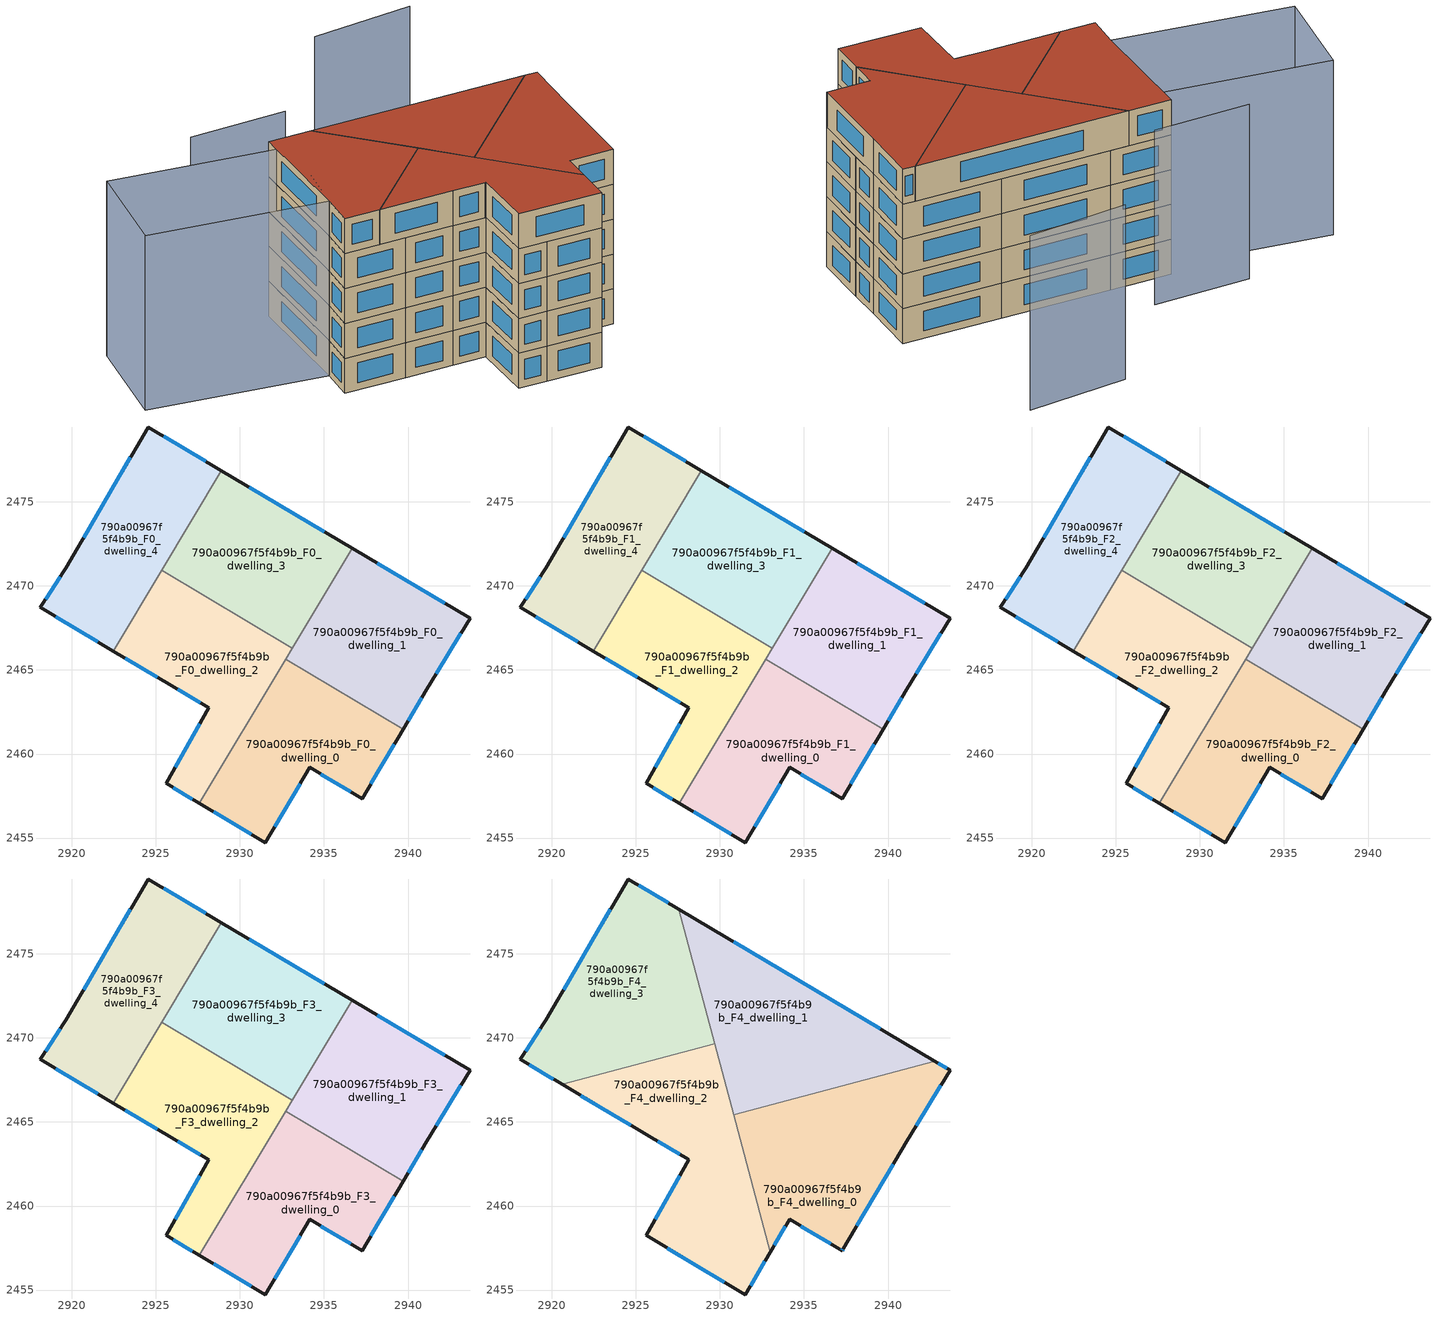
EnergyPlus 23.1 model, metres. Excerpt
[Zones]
790a00967f5f4b9b_F0_dwelling_0
 floor ground (EU_floor_Construction): 2939.7,2461.46 2937.27,2457.34 2934.14,2459.2 2931.51,2454.71 2927.59,2457.07 2932.72,2465.64 z0
 wall outside (EU_wall_Construction): 2927.59,2457.07 2931.51,2454.71 2934.14,2459.2 2937.27,2457.34 2939.7,2461.46 z0:3
 wall to 790a00967f5f4b9b_F0_dwelling_1 (EU_wall_Construction): 2939.7,2461.46 2932.72,2465.64 z0:3
 wall to 790a00967f5f4b9b_F0_dwelling_2 (EU_wall_Construction): 2932.72,2465.64 2927.59,2457.07 z0:3
 window (EU_Window_Construction): 2928.43,2456.56 2930.67,2455.21 / 2937.79,2458.23 2939.18,2460.58 / 2934.81,2458.8 2936.6,2457.74 / 2932.07,2455.67 2933.58,2458.24 z0.64:2.36
790a00967f5f4b9b_F0_dwelling_1
 floor ground (EU_floor_Construction): 2943.69,2468.08 2941.12,2463.86 2939.7,2461.46 2932.72,2465.64 2936.67,2472.25 z0
 wall outside (EU_wall_Construction): 2939.7,2461.46 2941.12,2463.86 2943.69,2468.08 2936.67,2472.25 z0:3
 wall to 790a00967f5f4b9b_F0_dwelling_3 (EU_wall_Construction): 2936.67,2472.25 2933.11,2466.28 z0:3
 wall to 790a00967f5f4b9b_F0_dwelling_2 (EU_wall_Construction): 2933.11,2466.28 2932.72,2465.64 z0:3
 window (EU_Window_Construction): 2941.67,2464.77 2943.14,2467.18 / 2940.01,2461.98 2940.82,2463.35 / 2942.18,2468.97 2938.17,2471.35 z0.64:2.36
790a00967f5f4b9b_F0_dwelling_2
 floor ground (EU_floor_Construction): 2933.11,2466.28 2927.59,2457.07 2925.62,2458.26 2928.15,2462.75 2925.81,2464.15 2922.47,2466.13 2925.34,2470.92 z0
 wall outside (EU_wall_Construction): 2922.47,2466.13 2925.81,2464.15 2928.15,2462.75 2925.62,2458.26 2927.59,2457.07 z0:3
 wall to 790a00967f5f4b9b_F0_dwelling_3 (EU_wall_Construction): 2933.11,2466.28 2925.34,2470.92 z0:3
 wall to 790a00967f5f4b9b_F0_dwelling_4 (EU_wall_Construction): 2925.34,2470.92 2922.47,2466.13 z0:3
 window (EU_Window_Construction): 2926.04,2458 2927.17,2457.32 / 2927.61,2461.79 2926.16,2459.22 / 2926.31,2463.85 2927.65,2463.05 / 2923.19,2465.7 2925.09,2464.57 z0.64:2.36
790a00967f5f4b9b_F0_dwelling_3
 floor ground (EU_floor_Construction): 2936.67,2472.25 2933.11,2466.28 2925.34,2470.92 2928.9,2476.86 z0
 wall outside (EU_wall_Construction): 2936.67,2472.25 2928.9,2476.86 z0:3
 wall to 790a00967f5f4b9b_F0_dwelling_4 (EU_wall_Construction): 2928.9,2476.86 2925.34,2470.93 z0:3
 window (EU_Window_Construction): 2935.01,2473.23 2930.56,2475.87 z0.64:2.36
790a00967f5f4b9b_F0_dwelling_4
 floor ground (EU_floor_Construction): 2928.9,2476.86 2922.47,2466.13 2918.11,2468.72 2919.65,2471.06 2924.54,2479.45 z0
 wall outside (EU_wall_Construction): 2928.9,2476.86 2924.54,2479.45 2919.65,2471.06 2918.11,2468.72 2922.47,2466.13 z0:3
 window (EU_Window_Construction): 2927.96,2477.42 2925.47,2478.9 / 2919.04,2468.16 2921.54,2466.68 / 2919.32,2470.56 2918.44,2469.22 / 2923.49,2477.65 2920.7,2472.86 z0.64:2.36
790a00967f5f4b9b_F1_dwelling_0
 floor to 790a00967f5f4b9b_F0_dwelling_0 (EU_floor_Construction): 2939.7,2461.46 2937.27,2457.34 2934.14,2459.2 2931.51,2454.71 2927.59,2457.07 2932.72,2465.64 z3
 wall outside (EU_wall_Construction): 2927.59,2457.07 2931.51,2454.71 2934.14,2459.2 2937.27,2457.34 2939.7,2461.46 z3:6
 wall to 790a00967f5f4b9b_F1_dwelling_1 (EU_wall_Construction): 2939.7,2461.46 2932.72,2465.64 z3:6
 wall to 790a00967f5f4b9b_F1_dwelling_2 (EU_wall_Construction): 2932.72,2465.64 2927.59,2457.07 z3:6
 window (EU_Window_Construction): 2928.43,2456.56 2930.67,2455.21 / 2937.79,2458.23 2939.18,2460.58 / 2934.81,2458.8 2936.6,2457.74 / 2932.07,2455.67 2933.58,2458.24 z3.64:5.36
790a00967f5f4b9b_F1_dwelling_1
 floor to 790a00967f5f4b9b_F0_dwelling_1 (EU_floor_Construction): 2943.69,2468.08 2941.12,2463.86 2939.7,2461.46 2932.72,2465.64 2936.67,2472.25 z3
 wall outside (EU_wall_Construction): 2939.7,2461.46 2941.12,2463.86 2943.69,2468.08 2936.67,2472.25 z3:6
 wall to 790a00967f5f4b9b_F1_dwelling_3 (EU_wall_Construction): 2936.67,2472.25 2933.11,2466.28 z3:6
 wall to 790a00967f5f4b9b_F1_dwelling_2 (EU_wall_Construction): 2933.11,2466.28 2932.72,2465.64 z3:6
 window (EU_Window_Construction): 2941.67,2464.77 2943.14,2467.18 / 2940.01,2461.98 2940.82,2463.35 / 2942.18,2468.97 2938.17,2471.35 z3.64:5.36
790a00967f5f4b9b_F1_dwelling_2
 floor to 790a00967f5f4b9b_F0_dwelling_2 (EU_floor_Construction): 2933.11,2466.28 2927.59,2457.07 2925.62,2458.26 2928.15,2462.75 2925.81,2464.15 2922.47,2466.13 2925.34,2470.92 z3
 wall outside (EU_wall_Construction): 2922.47,2466.13 2925.81,2464.15 2928.15,2462.75 2925.62,2458.26 2927.59,2457.07 z3:6
 wall to 790a00967f5f4b9b_F1_dwelling_3 (EU_wall_Construction): 2933.11,2466.28 2925.34,2470.92 z3:6
 wall to 790a00967f5f4b9b_F1_dwelling_4 (EU_wall_Construction): 2925.34,2470.92 2922.47,2466.13 z3:6
 window (EU_Window_Construction): 2926.04,2458 2927.17,2457.32 / 2927.61,2461.79 2926.16,2459.22 / 2926.31,2463.85 2927.65,2463.05 / 2923.19,2465.7 2925.09,2464.57 z3.64:5.36
790a00967f5f4b9b_F1_dwelling_3
 floor to 790a00967f5f4b9b_F0_dwelling_3 (EU_floor_Construction): 2936.67,2472.25 2933.11,2466.28 2925.34,2470.92 2928.9,2476.86 z3
 wall outside (EU_wall_Construction): 2936.67,2472.25 2928.9,2476.86 z3:6
 wall to 790a00967f5f4b9b_F1_dwelling_4 (EU_wall_Construction): 2928.9,2476.86 2925.34,2470.93 z3:6
 window (EU_Window_Construction): 2935.01,2473.23 2930.56,2475.87 z3.64:5.36
790a00967f5f4b9b_F1_dwelling_4
 floor to 790a00967f5f4b9b_F0_dwelling_4 (EU_floor_Construction): 2928.9,2476.86 2922.47,2466.13 2918.11,2468.72 2919.65,2471.06 2924.54,2479.45 z3
 wall outside (EU_wall_Construction): 2928.9,2476.86 2924.54,2479.45 2919.65,2471.06 2918.11,2468.72 2922.47,2466.13 z3:6
 window (EU_Window_Construction): 2927.96,2477.42 2925.47,2478.9 / 2919.04,2468.16 2921.54,2466.68 / 2919.32,2470.56 2918.44,2469.22 / 2923.49,2477.65 2920.7,2472.86 z3.64:5.36
790a00967f5f4b9b_F2_dwelling_0
 floor to 790a00967f5f4b9b_F1_dwelling_0 (EU_floor_Construction): 2939.7,2461.46 2937.27,2457.34 2934.14,2459.2 2931.51,2454.71 2927.59,2457.07 2932.72,2465.64 z6
 wall outside (EU_wall_Construction): 2927.59,2457.07 2931.51,2454.71 2934.14,2459.2 2937.27,2457.34 2939.7,2461.46 z6:9
 wall to 790a00967f5f4b9b_F2_dwelling_1 (EU_wall_Construction): 2939.7,2461.46 2932.72,2465.64 z6:9
 wall to 790a00967f5f4b9b_F2_dwelling_2 (EU_wall_Construction): 2932.72,2465.64 2927.59,2457.07 z6:9
 window (EU_Window_Construction): 2928.43,2456.56 2930.67,2455.21 / 2937.79,2458.23 2939.18,2460.58 / 2934.81,2458.8 2936.6,2457.74 / 2932.07,2455.67 2933.58,2458.24 z6.64:8.36
790a00967f5f4b9b_F2_dwelling_1
 floor to 790a00967f5f4b9b_F1_dwelling_1 (EU_floor_Construction): 2943.69,2468.08 2941.12,2463.86 2939.7,2461.46 2932.72,2465.64 2936.67,2472.25 z6
 wall outside (EU_wall_Construction): 2939.7,2461.46 2941.12,2463.86 2943.69,2468.08 2936.67,2472.25 z6:9
 wall to 790a00967f5f4b9b_F2_dwelling_3 (EU_wall_Construction): 2936.67,2472.25 2933.11,2466.28 z6:9
 wall to 790a00967f5f4b9b_F2_dwelling_2 (EU_wall_Construction): 2933.11,2466.28 2932.72,2465.64 z6:9
 window (EU_Window_Construction): 2941.67,2464.77 2943.14,2467.18 / 2940.01,2461.98 2940.82,2463.35 / 2942.18,2468.97 2938.17,2471.35 z6.64:8.36
790a00967f5f4b9b_F2_dwelling_2
 floor to 790a00967f5f4b9b_F1_dwelling_2 (EU_floor_Construction): 2933.11,2466.28 2927.59,2457.07 2925.62,2458.26 2928.15,2462.75 2925.81,2464.15 2922.47,2466.13 2925.34,2470.92 z6
 wall outside (EU_wall_Construction): 2922.47,2466.13 2925.81,2464.15 2928.15,2462.75 2925.62,2458.26 2927.59,2457.07 z6:9
 wall to 790a00967f5f4b9b_F2_dwelling_3 (EU_wall_Construction): 2933.11,2466.28 2925.34,2470.92 z6:9
 wall to 790a00967f5f4b9b_F2_dwelling_4 (EU_wall_Construction): 2925.34,2470.92 2922.47,2466.13 z6:9
 window (EU_Window_Construction): 2926.04,2458 2927.17,2457.32 / 2927.61,2461.79 2926.16,2459.22 / 2926.31,2463.85 2927.65,2463.05 / 2923.19,2465.7 2925.09,2464.57 z6.64:8.36
790a00967f5f4b9b_F2_dwelling_3
 floor to 790a00967f5f4b9b_F1_dwelling_3 (EU_floor_Construction): 2936.67,2472.25 2933.11,2466.28 2925.34,2470.92 2928.9,2476.86 z6
 wall outside (EU_wall_Construction): 2936.67,2472.25 2928.9,2476.86 z6:9
 wall to 790a00967f5f4b9b_F2_dwelling_4 (EU_wall_Construction): 2928.9,2476.86 2925.34,2470.93 z6:9
 window (EU_Window_Construction): 2935.01,2473.23 2930.56,2475.87 z6.64:8.36
790a00967f5f4b9b_F2_dwelling_4
 floor to 790a00967f5f4b9b_F1_dwelling_4 (EU_floor_Construction): 2928.9,2476.86 2922.47,2466.13 2918.11,2468.72 2919.65,2471.06 2924.54,2479.45 z6
 wall outside (EU_wall_Construction): 2928.9,2476.86 2924.54,2479.45 2919.65,2471.06 2918.11,2468.72 2922.47,2466.13 z6:9
 window (EU_Window_Construction): 2927.96,2477.42 2925.47,2478.9 / 2919.04,2468.16 2921.54,2466.68 / 2919.32,2470.56 2918.44,2469.22 / 2923.49,2477.65 2920.7,2472.86 z6.64:8.36
790a00967f5f4b9b_F3_dwelling_0
 floor to 790a00967f5f4b9b_F2_dwelling_0 (EU_floor_Construction): 2939.7,2461.46 2937.27,2457.34 2934.14,2459.2 2931.51,2454.71 2927.59,2457.07 2932.72,2465.64 z9
 wall outside (EU_wall_Construction): 2927.59,2457.07 2931.51,2454.71 2934.14,2459.2 2937.27,2457.34 2939.7,2461.46 z9:12
 wall to 790a00967f5f4b9b_F3_dwelling_1 (EU_wall_Construction): 2939.7,2461.46 2932.72,2465.64 z9:12
 wall to 790a00967f5f4b9b_F3_dwelling_2 (EU_wall_Construction): 2932.72,2465.64 2927.59,2457.07 z9:12
 window (EU_Window_Construction): 2928.43,2456.56 2930.67,2455.21 / 2937.79,2458.23 2939.18,2460.58 / 2934.81,2458.8 2936.6,2457.74 / 2932.07,2455.67 2933.58,2458.24 z9.64:11.36
790a00967f5f4b9b_F3_dwelling_1
 floor to 790a00967f5f4b9b_F2_dwelling_1 (EU_floor_Construction): 2943.69,2468.08 2941.12,2463.86 2939.7,2461.46 2932.72,2465.64 2936.67,2472.25 z9
 wall outside (EU_wall_Construction): 2939.7,2461.46 2941.12,2463.86 2943.69,2468.08 2936.67,2472.25 z9:12
 wall to 790a00967f5f4b9b_F3_dwelling_3 (EU_wall_Construction): 2936.67,2472.25 2933.11,2466.28 z9:12
 wall to 790a00967f5f4b9b_F3_dwelling_2 (EU_wall_Construction): 2933.11,2466.28 2932.72,2465.64 z9:12
 window (EU_Window_Construction): 2941.67,2464.77 2943.14,2467.18 / 2940.01,2461.98 2940.82,2463.35 / 2942.18,2468.97 2938.17,2471.35 z9.64:11.36
790a00967f5f4b9b_F3_dwelling_2
 floor to 790a00967f5f4b9b_F2_dwelling_2 (EU_floor_Construction): 2933.11,2466.28 2927.59,2457.07 2925.62,2458.26 2928.15,2462.75 2925.81,2464.15 2922.47,2466.13 2925.34,2470.92 z9
 wall outside (EU_wall_Construction): 2922.47,2466.13 2925.81,2464.15 2928.15,2462.75 2925.62,2458.26 2927.59,2457.07 z9:12
 wall to 790a00967f5f4b9b_F3_dwelling_3 (EU_wall_Construction): 2933.11,2466.28 2925.34,2470.92 z9:12
 wall to 790a00967f5f4b9b_F3_dwelling_4 (EU_wall_Construction): 2925.34,2470.92 2922.47,2466.13 z9:12
 window (EU_Window_Construction): 2926.04,2458 2927.17,2457.32 / 2927.61,2461.79 2926.16,2459.22 / 2926.31,2463.85 2927.65,2463.05 / 2923.19,2465.7 2925.09,2464.57 z9.64:11.36
790a00967f5f4b9b_F3_dwelling_3
 floor to 790a00967f5f4b9b_F2_dwelling_3 (EU_floor_Construction): 2936.67,2472.25 2933.11,2466.28 2925.34,2470.92 2928.9,2476.86 z9
 wall outside (EU_wall_Construction): 2936.67,2472.25 2928.9,2476.86 z9:12
 wall to 790a00967f5f4b9b_F3_dwelling_4 (EU_wall_Construction): 2928.9,2476.86 2925.34,2470.93 z9:12
 window (EU_Window_Construction): 2935.01,2473.23 2930.56,2475.87 z9.64:11.36
790a00967f5f4b9b_F3_dwelling_4
 floor to 790a00967f5f4b9b_F2_dwelling_4 (EU_floor_Construction): 2928.9,2476.86 2922.47,2466.13 2918.11,2468.72 2919.65,2471.06 2924.54,2479.45 z9
 wall outside (EU_wall_Construction): 2928.9,2476.86 2924.54,2479.45 2919.65,2471.06 2918.11,2468.72 2922.47,2466.13 z9:12
 window (EU_Window_Construction): 2927.96,2477.42 2925.47,2478.9 / 2919.04,2468.16 2921.54,2466.68 / 2919.32,2470.56 2918.44,2469.22 / 2923.49,2477.65 2920.7,2472.86 z9.64:11.36
790a00967f5f4b9b_F4_dwelling_0
 floor to 790a00967f5f4b9b_F3_dwelling_0 (EU_floor_Construction): 2939.7,2461.47 2937.33,2457.45 2937.27,2457.34 2934.14,2459.2 2933,2457.25 2931.37,2463.37 2932.72,2465.64 z12
 floor to 790a00967f5f4b9b_F3_dwelling_1 (EU_floor_Construction): 2943.69,2468.08 2941.12,2463.86 2939.7,2461.47 2932.72,2465.64 2932.93,2465.99 2942.79,2468.61 z12
 floor to 790a00967f5f4b9b_F3_dwelling_2 (EU_floor_Construction): 2932.93,2465.99 2931.37,2463.37 2930.82,2465.43 z12
 wall outside (EU_wall_Construction): 2933,2457.25 2934.14,2459.2 2937.27,2457.34 2937.33,2457.45 2941.12,2463.86 2943.69,2468.08 2942.79,2468.61 z12:15
 wall to 790a00967f5f4b9b_F4_dwelling_1 (EU_wall_Construction): 2942.79,2468.61 2930.82,2465.42 z12:15
 wall to 790a00967f5f4b9b_F4_dwelling_2 (EU_wall_Construction): 2930.82,2465.42 2933,2457.25 z12:15
 window (EU_Window_Construction): 2943.49,2468.19 2942.98,2468.5 / 2941.67,2464.77 2943.14,2467.18 / 2938.14,2458.82 2940.31,2462.49 / 2937.28,2457.37 2937.32,2457.43 / 2934.81,2458.8 2936.6,2457.74 / 2933.24,2457.67 2933.9,2458.78 z12.64:14.36
 roof outside (EU_roof_Construction): 2937.33,2457.45 2941.12,2463.86 2943.69,2468.08 2942.79,2468.61 2930.82,2465.42 2933,2457.25 2934.14,2459.2 2937.27,2457.34 z15
790a00967f5f4b9b_F4_dwelling_1
 floor to 790a00967f5f4b9b_F3_dwelling_3 (EU_floor_Construction): 2936.67,2472.25 2933.11,2466.28 2930.11,2468.07 2928.12,2475.56 2928.9,2476.86 z12
 floor to 790a00967f5f4b9b_F3_dwelling_1 (EU_floor_Construction): 2942.79,2468.61 2932.93,2465.99 2936.67,2472.25 z12
 floor to 790a00967f5f4b9b_F3_dwelling_4 (EU_floor_Construction): 2928.9,2476.86 2928.12,2475.56 2927.56,2477.66 z12
 floor to 790a00967f5f4b9b_F3_dwelling_2 (EU_floor_Construction): 2933.11,2466.28 2932.93,2465.99 2930.82,2465.43 2930.11,2468.07 z12
 wall outside (EU_wall_Construction): 2942.79,2468.61 2927.56,2477.66 z12:15
 wall to 790a00967f5f4b9b_F4_dwelling_3 (EU_wall_Construction): 2927.56,2477.66 2929.69,2469.65 z12:15
 wall to 790a00967f5f4b9b_F4_dwelling_2 (EU_wall_Construction): 2929.69,2469.65 2930.82,2465.43 z12:15
 window (EU_Window_Construction): 2939.53,2470.55 2930.82,2475.72 z12.64:14.36
 roof outside (EU_roof_Construction): 2942.79,2468.61 2927.56,2477.66 2930.82,2465.42 z15
790a00967f5f4b9b_F4_dwelling_2
 floor to 790a00967f5f4b9b_F3_dwelling_2 (EU_floor_Construction): 2930.11,2468.07 2931.37,2463.37 2927.59,2457.07 2925.62,2458.26 2928.15,2462.75 2925.81,2464.15 2922.47,2466.13 2923.61,2468.03 2928.16,2469.24 z12
 floor to 790a00967f5f4b9b_F3_dwelling_0 (EU_floor_Construction): 2931.37,2463.37 2933,2457.25 2931.51,2454.71 2927.59,2457.07 z12
 floor to 790a00967f5f4b9b_F3_dwelling_4 (EU_floor_Construction): 2923.61,2468.03 2922.47,2466.13 2920.61,2467.23 z12
 floor to 790a00967f5f4b9b_F3_dwelling_3 (EU_floor_Construction): 2929.69,2469.65 2930.11,2468.07 2928.16,2469.24 z12
 wall outside (EU_wall_Construction): 2920.61,2467.23 2925.81,2464.15 2928.11,2462.77 2928.15,2462.75 2925.62,2458.26 2931.51,2454.71 2933,2457.25 z12:15
 wall to 790a00967f5f4b9b_F4_dwelling_3 (EU_wall_Construction): 2929.69,2469.65 2920.61,2467.23 z12:15
 window (EU_Window_Construction): 2926.88,2457.5 2930.25,2455.47 / 2927.61,2461.79 2926.16,2459.22 / 2926.3,2463.85 2927.62,2463.07 / 2921.72,2466.57 2924.69,2464.81 / 2931.83,2455.25 2932.68,2456.7 z12.64:14.36
 roof outside (EU_roof_Construction): 2931.51,2454.71 2933,2457.25 2929.69,2469.65 2920.61,2467.23 2925.81,2464.15 2928.11,2462.77 2928.15,2462.75 2925.62,2458.26 z15
790a00967f5f4b9b_F4_dwelling_3
 floor to 790a00967f5f4b9b_F3_dwelling_3 (EU_floor_Construction): 2928.12,2475.56 2929.69,2469.65 2928.16,2469.24 2925.34,2470.92 z12
 floor to 790a00967f5f4b9b_F3_dwelling_4 (EU_floor_Construction): 2927.56,2477.66 2928.12,2475.56 2923.61,2468.03 2920.61,2467.23 2918.11,2468.72 2919.65,2471.06 2924.54,2479.45 z12
 floor to 790a00967f5f4b9b_F3_dwelling_2 (EU_floor_Construction): 2928.16,2469.24 2923.61,2468.03 2925.34,2470.92 z12
 wall outside (EU_wall_Construction): 2927.56,2477.66 2924.54,2479.45 2919.65,2471.06 2918.11,2468.72 2920.61,2467.23 z12:15
 window (EU_Window_Construction): 2926.91,2478.04 2925.18,2479.07 / 2918.64,2468.4 2920.08,2467.55 / 2919.32,2470.56 2918.44,2469.22 / 2923.49,2477.65 2920.7,2472.86 z12.64:14.36
 roof outside (EU_roof_Construction): 2929.69,2469.65 2927.56,2477.66 2924.54,2479.45 2919.65,2471.06 2918.11,2468.72 2920.61,2467.23 z15
shading: 2928.89,2480.77 2922,2484.67 / 2946.7,2481.19 2939.18,2484.73 / 2913.31,2486.52 2924.77,2477.72 / 2924.77,2477.72 2919.65,2471.06 / 2919.65,2471.06 2908.2,2479.86 / 2908.2,2479.86 2913.31,2486.52 z0:15
[Building]
EU S2 Campaign: North Axis=0; Terrain=City; Solar Distribution=FullExterior
[Site:Location]
Yerevan-Zvartnots.Intl.AP: Latitude=40.15; Longitude=44.383; Time Zone=4; Elevation=854
[SizingPeriod:WeatherFileDays]
AnnualSizingPeriod: Begin Month=1; Begin Day of Month=1; End Month=12; End Day of Month=31; Day of Week for Start Day=Monday; Use Weather File Daylight Saving Period=No; Use Weather File Rain and Snow Indicators=No
[MATERIAL]
EU_InternalMass_Material: Roughness=MediumRough; Thickness=0.1; Conductivity=1; Density=1800; Specific Heat=900; Thermal Absorptance=0.9; Solar Absorptance=0.7; Visible Absorptance=0.7
[MATERIAL:NOMASS] Roughness=MediumRough; Thermal Absorptance=0.9; Solar Absorptance=0.7; Visible Absorptance=0.7
Name | Thermal Resistance
EU_wall_NoMass | 1.05043
EU_roof_NoMass | 1.45357
EU_floor_NoMass | 0.478065
[WINDOWMATERIAL:SIMPLEGLAZINGSYSTEM]
EU_Window_SimpleGlazing: UFactor=2.5566; Solar Heat Gain Coefficient=0.75; Visible Transmittance=0.75
[CONSTRUCTION]
EU_wall_Construction: EU_wall_NoMass
EU_roof_Construction: EU_roof_NoMass
EU_floor_Construction: EU_floor_NoMass
EU_Window_Construction: EU_Window_SimpleGlazing
EU_InternalMass_Construction: EU_InternalMass_Material
[ZONE] Type=1; Multiplier=1; Ceiling Height=autocalculate; Floor Area=autocalculate; Part of Total Floor Area=Yes
Name | Volume
790a00967f5f4b9b_F0_dwelling_0; 790a00967f5f4b9b_F1_dwelling_0; 790a00967f5f4b9b_F2_dwelling_0; 790a00967f5f4b9b_F3_dwelling_0 | 188.135
790a00967f5f4b9b_F4_dwelling_0 | 235.177
790a00967f5f4b9b_F0_dwelling_1; 790a00967f5f4b9b_F1_dwelling_1; 790a00967f5f4b9b_F2_dwelling_1; 790a00967f5f4b9b_F3_dwelling_1 | 188.133
790a00967f5f4b9b_F4_dwelling_1 | 235.192
790a00967f5f4b9b_F0_dwelling_2; 790a00967f5f4b9b_F1_dwelling_2; 790a00967f5f4b9b_F2_dwelling_2; 790a00967f5f4b9b_F3_dwelling_2 | 188.14
790a00967f5f4b9b_F4_dwelling_2 | 235.171
790a00967f5f4b9b_F0_dwelling_3; 790a00967f5f4b9b_F1_dwelling_3; 790a00967f5f4b9b_F2_dwelling_3; 790a00967f5f4b9b_F3_dwelling_3; 790a00967f5f4b9b_F0_dwelling_4; 790a00967f5f4b9b_F1_dwelling_4; 790a00967f5f4b9b_F2_dwelling_4; 790a00967f5f4b9b_F3_dwelling_4 | 188.146
790a00967f5f4b9b_F4_dwelling_3 | 235.166
[INTERNALMASS] Construction=EU_InternalMass_Construction
Name | Zone or ZoneList | Surface Area
790a00967f5f4b9b_F0_dwelling_0_EU_InternalMass | 790a00967f5f4b9b_F0_dwelling_0 | 62.7125
790a00967f5f4b9b_F0_dwelling_1_EU_InternalMass | 790a00967f5f4b9b_F0_dwelling_1 | 62.7091
790a00967f5f4b9b_F0_dwelling_2_EU_InternalMass | 790a00967f5f4b9b_F0_dwelling_2 | 62.7135
790a00967f5f4b9b_F0_dwelling_3_EU_InternalMass | 790a00967f5f4b9b_F0_dwelling_3 | 62.7165
790a00967f5f4b9b_F0_dwelling_4_EU_InternalMass | 790a00967f5f4b9b_F0_dwelling_4 | 62.7153
790a00967f5f4b9b_F1_dwelling_0_EU_InternalMass | 790a00967f5f4b9b_F1_dwelling_0 | 62.7125
790a00967f5f4b9b_F1_dwelling_1_EU_InternalMass | 790a00967f5f4b9b_F1_dwelling_1 | 62.7091
790a00967f5f4b9b_F1_dwelling_2_EU_InternalMass | 790a00967f5f4b9b_F1_dwelling_2 | 62.7135
790a00967f5f4b9b_F1_dwelling_3_EU_InternalMass | 790a00967f5f4b9b_F1_dwelling_3 | 62.7165
790a00967f5f4b9b_F1_dwelling_4_EU_InternalMass | 790a00967f5f4b9b_F1_dwelling_4 | 62.7153
790a00967f5f4b9b_F2_dwelling_0_EU_InternalMass | 790a00967f5f4b9b_F2_dwelling_0 | 62.7125
790a00967f5f4b9b_F2_dwelling_1_EU_InternalMass | 790a00967f5f4b9b_F2_dwelling_1 | 62.7091
790a00967f5f4b9b_F2_dwelling_2_EU_InternalMass | 790a00967f5f4b9b_F2_dwelling_2 | 62.7135
790a00967f5f4b9b_F2_dwelling_3_EU_InternalMass | 790a00967f5f4b9b_F2_dwelling_3 | 62.7165
790a00967f5f4b9b_F2_dwelling_4_EU_InternalMass | 790a00967f5f4b9b_F2_dwelling_4 | 62.7153
790a00967f5f4b9b_F3_dwelling_0_EU_InternalMass | 790a00967f5f4b9b_F3_dwelling_0 | 62.7125
790a00967f5f4b9b_F3_dwelling_1_EU_InternalMass | 790a00967f5f4b9b_F3_dwelling_1 | 62.7091
790a00967f5f4b9b_F3_dwelling_2_EU_InternalMass | 790a00967f5f4b9b_F3_dwelling_2 | 62.7135
790a00967f5f4b9b_F3_dwelling_3_EU_InternalMass | 790a00967f5f4b9b_F3_dwelling_3 | 62.7165
790a00967f5f4b9b_F3_dwelling_4_EU_InternalMass | 790a00967f5f4b9b_F3_dwelling_4 | 62.7153
790a00967f5f4b9b_F4_dwelling_0_EU_InternalMass | 790a00967f5f4b9b_F4_dwelling_0 | 78.3924
790a00967f5f4b9b_F4_dwelling_1_EU_InternalMass | 790a00967f5f4b9b_F4_dwelling_1 | 78.3986
790a00967f5f4b9b_F4_dwelling_2_EU_InternalMass | 790a00967f5f4b9b_F4_dwelling_2 | 78.3918
790a00967f5f4b9b_F4_dwelling_3_EU_InternalMass | 790a00967f5f4b9b_F4_dwelling_3 | 78.3884
[OTHEREQUIPMENT] Fuel Type=Electricity; Design Level Calculation Method=Watts/Area; Power per Zone Floor Area=1; Fraction Latent=0; Fraction Radiant=0; Fraction Lost=0; Carbon Dioxide Generation Rate=0; EndUse Subcategory=EU_Step8_InternalGains
Name | Zone or ZoneList or Space or SpaceList | Schedule
EU_Step8_InternalGain_790a00967f5f4b9b_F0_dwelling_0_f000 | 790a00967f5f4b9b_F0_dwelling_0 | EU_Step8_GainSchedule_790a00967f5f4b9b_F0_dwelling_0_f000
EU_Step8_InternalGain_790a00967f5f4b9b_F0_dwelling_1_f000 | 790a00967f5f4b9b_F0_dwelling_1 | EU_Step8_GainSchedule_790a00967f5f4b9b_F0_dwelling_1_f000
EU_Step8_InternalGain_790a00967f5f4b9b_F0_dwelling_2_f000 | 790a00967f5f4b9b_F0_dwelling_2 | EU_Step8_GainSchedule_790a00967f5f4b9b_F0_dwelling_2_f000
EU_Step8_InternalGain_790a00967f5f4b9b_F0_dwelling_3_f000 | 790a00967f5f4b9b_F0_dwelling_3 | EU_Step8_GainSchedule_790a00967f5f4b9b_F0_dwelling_3_f000
EU_Step8_InternalGain_790a00967f5f4b9b_F0_dwelling_4_f000 | 790a00967f5f4b9b_F0_dwelling_4 | EU_Step8_GainSchedule_790a00967f5f4b9b_F0_dwelling_4_f000
EU_Step8_InternalGain_790a00967f5f4b9b_F1_dwelling_0_f000 | 790a00967f5f4b9b_F1_dwelling_0 | EU_Step8_GainSchedule_790a00967f5f4b9b_F1_dwelling_0_f000
EU_Step8_InternalGain_790a00967f5f4b9b_F1_dwelling_1_f000 | 790a00967f5f4b9b_F1_dwelling_1 | EU_Step8_GainSchedule_790a00967f5f4b9b_F1_dwelling_1_f000
EU_Step8_InternalGain_790a00967f5f4b9b_F1_dwelling_2_f000 | 790a00967f5f4b9b_F1_dwelling_2 | EU_Step8_GainSchedule_790a00967f5f4b9b_F1_dwelling_2_f000
EU_Step8_InternalGain_790a00967f5f4b9b_F1_dwelling_3_f000 | 790a00967f5f4b9b_F1_dwelling_3 | EU_Step8_GainSchedule_790a00967f5f4b9b_F1_dwelling_3_f000
EU_Step8_InternalGain_790a00967f5f4b9b_F1_dwelling_4_f000 | 790a00967f5f4b9b_F1_dwelling_4 | EU_Step8_GainSchedule_790a00967f5f4b9b_F1_dwelling_4_f000
EU_Step8_InternalGain_790a00967f5f4b9b_F2_dwelling_0_f000 | 790a00967f5f4b9b_F2_dwelling_0 | EU_Step8_GainSchedule_790a00967f5f4b9b_F2_dwelling_0_f000
EU_Step8_InternalGain_790a00967f5f4b9b_F2_dwelling_1_f000 | 790a00967f5f4b9b_F2_dwelling_1 | EU_Step8_GainSchedule_790a00967f5f4b9b_F2_dwelling_1_f000
EU_Step8_InternalGain_790a00967f5f4b9b_F2_dwelling_2_f000 | 790a00967f5f4b9b_F2_dwelling_2 | EU_Step8_GainSchedule_790a00967f5f4b9b_F2_dwelling_2_f000
EU_Step8_InternalGain_790a00967f5f4b9b_F2_dwelling_3_f000 | 790a00967f5f4b9b_F2_dwelling_3 | EU_Step8_GainSchedule_790a00967f5f4b9b_F2_dwelling_3_f000
EU_Step8_InternalGain_790a00967f5f4b9b_F2_dwelling_4_f000 | 790a00967f5f4b9b_F2_dwelling_4 | EU_Step8_GainSchedule_790a00967f5f4b9b_F2_dwelling_4_f000
EU_Step8_InternalGain_790a00967f5f4b9b_F3_dwelling_0_f000 | 790a00967f5f4b9b_F3_dwelling_0 | EU_Step8_GainSchedule_790a00967f5f4b9b_F3_dwelling_0_f000
EU_Step8_InternalGain_790a00967f5f4b9b_F3_dwelling_1_f000 | 790a00967f5f4b9b_F3_dwelling_1 | EU_Step8_GainSchedule_790a00967f5f4b9b_F3_dwelling_1_f000
EU_Step8_InternalGain_790a00967f5f4b9b_F3_dwelling_2_f000 | 790a00967f5f4b9b_F3_dwelling_2 | EU_Step8_GainSchedule_790a00967f5f4b9b_F3_dwelling_2_f000
EU_Step8_InternalGain_790a00967f5f4b9b_F3_dwelling_3_f000 | 790a00967f5f4b9b_F3_dwelling_3 | EU_Step8_GainSchedule_790a00967f5f4b9b_F3_dwelling_3_f000
EU_Step8_InternalGain_790a00967f5f4b9b_F3_dwelling_4_f000 | 790a00967f5f4b9b_F3_dwelling_4 | EU_Step8_GainSchedule_790a00967f5f4b9b_F3_dwelling_4_f000
EU_Step8_InternalGain_790a00967f5f4b9b_F4_dwelling_0_f000 | 790a00967f5f4b9b_F4_dwelling_0 | EU_Step8_GainSchedule_790a00967f5f4b9b_F4_dwelling_0_f000
EU_Step8_InternalGain_790a00967f5f4b9b_F4_dwelling_1_f000 | 790a00967f5f4b9b_F4_dwelling_1 | EU_Step8_GainSchedule_790a00967f5f4b9b_F4_dwelling_1_f000
EU_Step8_InternalGain_790a00967f5f4b9b_F4_dwelling_2_f000 | 790a00967f5f4b9b_F4_dwelling_2 | EU_Step8_GainSchedule_790a00967f5f4b9b_F4_dwelling_2_f000
EU_Step8_InternalGain_790a00967f5f4b9b_F4_dwelling_3_f000 | 790a00967f5f4b9b_F4_dwelling_3 | EU_Step8_GainSchedule_790a00967f5f4b9b_F4_dwelling_3_f000
[ZONEVENTILATION:DESIGNFLOWRATE] Schedule=EU_AlwaysOn; Design Flow Rate Calculation Method=AirChanges/Hour; Air Changes per Hour=0.557805; Ventilation Type=Natural; Fan Pressure Rise=0; Fan Total Efficiency=1; Constant Term Coefficient=1; Temperature Term Coefficient=0; Velocity Term Coefficient=0; Velocity Squared Term Coefficient=0; Minimum Indoor Temperature=-100; Maximum Indoor Temperature=100; Delta Temperature=-100; Minimum Outdoor Temperature=-100; Maximum Outdoor Temperature=100; Maximum Wind Speed=40
Name | Zone or ZoneList or Space or SpaceList
EU_ConstantAir_790a00967f5f4b9b_F0_dwelling_0 | 790a00967f5f4b9b_F0_dwelling_0
EU_ConstantAir_790a00967f5f4b9b_F0_dwelling_1 | 790a00967f5f4b9b_F0_dwelling_1
EU_ConstantAir_790a00967f5f4b9b_F0_dwelling_2 | 790a00967f5f4b9b_F0_dwelling_2
EU_ConstantAir_790a00967f5f4b9b_F0_dwelling_3 | 790a00967f5f4b9b_F0_dwelling_3
EU_ConstantAir_790a00967f5f4b9b_F0_dwelling_4 | 790a00967f5f4b9b_F0_dwelling_4
EU_ConstantAir_790a00967f5f4b9b_F1_dwelling_0 | 790a00967f5f4b9b_F1_dwelling_0
EU_ConstantAir_790a00967f5f4b9b_F1_dwelling_1 | 790a00967f5f4b9b_F1_dwelling_1
EU_ConstantAir_790a00967f5f4b9b_F1_dwelling_2 | 790a00967f5f4b9b_F1_dwelling_2
EU_ConstantAir_790a00967f5f4b9b_F1_dwelling_3 | 790a00967f5f4b9b_F1_dwelling_3
EU_ConstantAir_790a00967f5f4b9b_F1_dwelling_4 | 790a00967f5f4b9b_F1_dwelling_4
EU_ConstantAir_790a00967f5f4b9b_F2_dwelling_0 | 790a00967f5f4b9b_F2_dwelling_0
EU_ConstantAir_790a00967f5f4b9b_F2_dwelling_1 | 790a00967f5f4b9b_F2_dwelling_1
EU_ConstantAir_790a00967f5f4b9b_F2_dwelling_2 | 790a00967f5f4b9b_F2_dwelling_2
EU_ConstantAir_790a00967f5f4b9b_F2_dwelling_3 | 790a00967f5f4b9b_F2_dwelling_3
EU_ConstantAir_790a00967f5f4b9b_F2_dwelling_4 | 790a00967f5f4b9b_F2_dwelling_4
EU_ConstantAir_790a00967f5f4b9b_F3_dwelling_0 | 790a00967f5f4b9b_F3_dwelling_0
EU_ConstantAir_790a00967f5f4b9b_F3_dwelling_1 | 790a00967f5f4b9b_F3_dwelling_1
EU_ConstantAir_790a00967f5f4b9b_F3_dwelling_2 | 790a00967f5f4b9b_F3_dwelling_2
EU_ConstantAir_790a00967f5f4b9b_F3_dwelling_3 | 790a00967f5f4b9b_F3_dwelling_3
EU_ConstantAir_790a00967f5f4b9b_F3_dwelling_4 | 790a00967f5f4b9b_F3_dwelling_4
EU_ConstantAir_790a00967f5f4b9b_F4_dwelling_0 | 790a00967f5f4b9b_F4_dwelling_0
EU_ConstantAir_790a00967f5f4b9b_F4_dwelling_1 | 790a00967f5f4b9b_F4_dwelling_1
EU_ConstantAir_790a00967f5f4b9b_F4_dwelling_2 | 790a00967f5f4b9b_F4_dwelling_2
EU_ConstantAir_790a00967f5f4b9b_F4_dwelling_3 | 790a00967f5f4b9b_F4_dwelling_3
[HVACTEMPLATE:THERMOSTAT] Constant Heating Setpoint=20; Constant Cooling Setpoint=50
EU_HeatOnly_790a00967f5f4b9b_F0_dwelling_0; EU_HeatOnly_790a00967f5f4b9b_F0_dwelling_1; EU_HeatOnly_790a00967f5f4b9b_F0_dwelling_2; EU_HeatOnly_790a00967f5f4b9b_F0_dwelling_3; EU_HeatOnly_790a00967f5f4b9b_F0_dwelling_4; EU_HeatOnly_790a00967f5f4b9b_F1_dwelling_0; EU_HeatOnly_790a00967f5f4b9b_F1_dwelling_1; EU_HeatOnly_790a00967f5f4b9b_F1_dwelling_2; EU_HeatOnly_790a00967f5f4b9b_F1_dwelling_3; EU_HeatOnly_790a00967f5f4b9b_F1_dwelling_4; EU_HeatOnly_790a00967f5f4b9b_F2_dwelling_0; EU_HeatOnly_790a00967f5f4b9b_F2_dwelling_1; EU_HeatOnly_790a00967f5f4b9b_F2_dwelling_2; EU_HeatOnly_790a00967f5f4b9b_F2_dwelling_3; EU_HeatOnly_790a00967f5f4b9b_F2_dwelling_4; EU_HeatOnly_790a00967f5f4b9b_F3_dwelling_0; EU_HeatOnly_790a00967f5f4b9b_F3_dwelling_1; EU_HeatOnly_790a00967f5f4b9b_F3_dwelling_2; EU_HeatOnly_790a00967f5f4b9b_F3_dwelling_3; EU_HeatOnly_790a00967f5f4b9b_F3_dwelling_4; EU_HeatOnly_790a00967f5f4b9b_F4_dwelling_0; EU_HeatOnly_790a00967f5f4b9b_F4_dwelling_1; EU_HeatOnly_790a00967f5f4b9b_F4_dwelling_2; EU_HeatOnly_790a00967f5f4b9b_F4_dwelling_3
[HVACTEMPLATE:ZONE:IDEALLOADSAIRSYSTEM] System Availability Schedule=EU_AlwaysOn; Maximum Heating Supply Air Temperature=50; Minimum Cooling Supply Air Temperature=13; Maximum Heating Supply Air Humidity Ratio=0.0156; Minimum Cooling Supply Air Humidity Ratio=0.0077; Heating Limit=NoLimit; Cooling Limit=NoLimit; Heating Availability Schedule=EU_AlwaysOn; Cooling Availability Schedule=EU_CoolingOff; Dehumidification Control Type=ConstantSensibleHeatRatio; Cooling Sensible Heat Ratio=0.7; Dehumidification Setpoint=60; Humidification Control Type=None; Humidification Setpoint=30; Outdoor Air Method=None; Outdoor Air Flow Rate per Person=0.00944; Outdoor Air Flow Rate per Zone Floor Area=0; Outdoor Air Flow Rate per Zone=0; Demand Controlled Ventilation Type=None; Outdoor Air Economizer Type=NoEconomizer; Heat Recovery Type=None; Sensible Heat Recovery Effectiveness=0.7; Latent Heat Recovery Effectiveness=0.65
Name | Template Thermostat
790a00967f5f4b9b_F0_dwelling_0 | EU_HeatOnly_790a00967f5f4b9b_F0_dwelling_0
790a00967f5f4b9b_F0_dwelling_1 | EU_HeatOnly_790a00967f5f4b9b_F0_dwelling_1
790a00967f5f4b9b_F0_dwelling_2 | EU_HeatOnly_790a00967f5f4b9b_F0_dwelling_2
790a00967f5f4b9b_F0_dwelling_3 | EU_HeatOnly_790a00967f5f4b9b_F0_dwelling_3
790a00967f5f4b9b_F0_dwelling_4 | EU_HeatOnly_790a00967f5f4b9b_F0_dwelling_4
790a00967f5f4b9b_F1_dwelling_0 | EU_HeatOnly_790a00967f5f4b9b_F1_dwelling_0
790a00967f5f4b9b_F1_dwelling_1 | EU_HeatOnly_790a00967f5f4b9b_F1_dwelling_1
790a00967f5f4b9b_F1_dwelling_2 | EU_HeatOnly_790a00967f5f4b9b_F1_dwelling_2
790a00967f5f4b9b_F1_dwelling_3 | EU_HeatOnly_790a00967f5f4b9b_F1_dwelling_3
790a00967f5f4b9b_F1_dwelling_4 | EU_HeatOnly_790a00967f5f4b9b_F1_dwelling_4
790a00967f5f4b9b_F2_dwelling_0 | EU_HeatOnly_790a00967f5f4b9b_F2_dwelling_0
790a00967f5f4b9b_F2_dwelling_1 | EU_HeatOnly_790a00967f5f4b9b_F2_dwelling_1
790a00967f5f4b9b_F2_dwelling_2 | EU_HeatOnly_790a00967f5f4b9b_F2_dwelling_2
790a00967f5f4b9b_F2_dwelling_3 | EU_HeatOnly_790a00967f5f4b9b_F2_dwelling_3
790a00967f5f4b9b_F2_dwelling_4 | EU_HeatOnly_790a00967f5f4b9b_F2_dwelling_4
790a00967f5f4b9b_F3_dwelling_0 | EU_HeatOnly_790a00967f5f4b9b_F3_dwelling_0
790a00967f5f4b9b_F3_dwelling_1 | EU_HeatOnly_790a00967f5f4b9b_F3_dwelling_1
790a00967f5f4b9b_F3_dwelling_2 | EU_HeatOnly_790a00967f5f4b9b_F3_dwelling_2
790a00967f5f4b9b_F3_dwelling_3 | EU_HeatOnly_790a00967f5f4b9b_F3_dwelling_3
790a00967f5f4b9b_F3_dwelling_4 | EU_HeatOnly_790a00967f5f4b9b_F3_dwelling_4
790a00967f5f4b9b_F4_dwelling_0 | EU_HeatOnly_790a00967f5f4b9b_F4_dwelling_0
790a00967f5f4b9b_F4_dwelling_1 | EU_HeatOnly_790a00967f5f4b9b_F4_dwelling_1
790a00967f5f4b9b_F4_dwelling_2 | EU_HeatOnly_790a00967f5f4b9b_F4_dwelling_2
790a00967f5f4b9b_F4_dwelling_3 | EU_HeatOnly_790a00967f5f4b9b_F4_dwelling_3
[SIZING:ZONE] Zone Cooling Design Supply Air Temperature Input Method=SupplyAirTemperature; Zone Cooling Design Supply Air Temperature=13; Zone Heating Design Supply Air Temperature Input Method=SupplyAirTemperature; Zone Heating Design Supply Air Temperature=50; Zone Cooling Design Supply Air Humidity Ratio=0.008; Zone Heating Design Supply Air Humidity Ratio=0.008; Cooling Design Air Flow Method=DesignDay; Cooling Design Air Flow Rate=0; Cooling Minimum Air Flow per Zone Floor Area=0.000762; Cooling Minimum Air Flow=0; Cooling Minimum Air Flow Fraction=0.2; Heating Design Air Flow Method=DesignDay; Heating Design Air Flow Rate=0; Heating Maximum Air Flow per Zone Floor Area=0.002032; Heating Maximum Air Flow=0.141576; Heating Maximum Air Flow Fraction=0.3; Account for Dedicated Outdoor Air System=No; Dedicated Outdoor Air System Control Strategy=NeutralSupplyAir; Dedicated Outdoor Air Low Setpoint Temperature for Design=autosize; Dedicated Outdoor Air High Setpoint Temperature for Design=autosize; Zone Load Sizing Method=Sensible Load Only No Latent Load; Zone Latent Cooling Design Supply Air Humidity Ratio Input Method=HumidityRatioDifference; Zone Cooling Design Supply Air Humidity Ratio Difference=0.005; Zone Latent Heating Design Supply Air Humidity Ratio Input Method=HumidityRatioDifference; Zone Humidification Design Supply Air Humidity Ratio Difference=0.005
790a00967f5f4b9b_F0_dwelling_0; 790a00967f5f4b9b_F0_dwelling_1; 790a00967f5f4b9b_F0_dwelling_2; 790a00967f5f4b9b_F0_dwelling_3; 790a00967f5f4b9b_F0_dwelling_4; 790a00967f5f4b9b_F1_dwelling_0; 790a00967f5f4b9b_F1_dwelling_1; 790a00967f5f4b9b_F1_dwelling_2; 790a00967f5f4b9b_F1_dwelling_3; 790a00967f5f4b9b_F1_dwelling_4; 790a00967f5f4b9b_F2_dwelling_0; 790a00967f5f4b9b_F2_dwelling_1; 790a00967f5f4b9b_F2_dwelling_2; 790a00967f5f4b9b_F2_dwelling_3; 790a00967f5f4b9b_F2_dwelling_4; 790a00967f5f4b9b_F3_dwelling_0; 790a00967f5f4b9b_F3_dwelling_1; 790a00967f5f4b9b_F3_dwelling_2; 790a00967f5f4b9b_F3_dwelling_3; 790a00967f5f4b9b_F3_dwelling_4; 790a00967f5f4b9b_F4_dwelling_0; 790a00967f5f4b9b_F4_dwelling_1; 790a00967f5f4b9b_F4_dwelling_2; 790a00967f5f4b9b_F4_dwelling_3
[SCHEDULE:CONSTANT]
Name | Hourly Value
EU_AlwaysOn | 1
EU_CoolingOff | 0
[SCHEDULE:FILE] Column Number=1; Rows to Skip at Top=0; Number of Hours of Data=8760; Column Separator=Comma; Interpolate to Timestep=No; Minutes per Item=60; Adjust Schedule for Daylight Savings=Yes
Name | File
EU_Step8_GainSchedule_790a00967f5f4b9b_F0_dwelling_0_f000 | ../../schedules/790a00967f5f4b9b/790a00967f5f4b9b_F0_dwelling_0_f000_gain.csv
EU_Step8_GainSchedule_790a00967f5f4b9b_F0_dwelling_1_f000 | ../../schedules/790a00967f5f4b9b/790a00967f5f4b9b_F0_dwelling_1_f000_gain.csv
EU_Step8_GainSchedule_790a00967f5f4b9b_F0_dwelling_2_f000 | ../../schedules/790a00967f5f4b9b/790a00967f5f4b9b_F0_dwelling_2_f000_gain.csv
EU_Step8_GainSchedule_790a00967f5f4b9b_F0_dwelling_3_f000 | ../../schedules/790a00967f5f4b9b/790a00967f5f4b9b_F0_dwelling_3_f000_gain.csv
EU_Step8_GainSchedule_790a00967f5f4b9b_F0_dwelling_4_f000 | ../../schedules/790a00967f5f4b9b/790a00967f5f4b9b_F0_dwelling_4_f000_gain.csv
EU_Step8_GainSchedule_790a00967f5f4b9b_F1_dwelling_0_f000 | ../../schedules/790a00967f5f4b9b/790a00967f5f4b9b_F1_dwelling_0_f000_gain.csv
EU_Step8_GainSchedule_790a00967f5f4b9b_F1_dwelling_1_f000 | ../../schedules/790a00967f5f4b9b/790a00967f5f4b9b_F1_dwelling_1_f000_gain.csv
EU_Step8_GainSchedule_790a00967f5f4b9b_F1_dwelling_2_f000 | ../../schedules/790a00967f5f4b9b/790a00967f5f4b9b_F1_dwelling_2_f000_gain.csv
EU_Step8_GainSchedule_790a00967f5f4b9b_F1_dwelling_3_f000 | ../../schedules/790a00967f5f4b9b/790a00967f5f4b9b_F1_dwelling_3_f000_gain.csv
EU_Step8_GainSchedule_790a00967f5f4b9b_F1_dwelling_4_f000 | ../../schedules/790a00967f5f4b9b/790a00967f5f4b9b_F1_dwelling_4_f000_gain.csv
EU_Step8_GainSchedule_790a00967f5f4b9b_F2_dwelling_0_f000 | ../../schedules/790a00967f5f4b9b/790a00967f5f4b9b_F2_dwelling_0_f000_gain.csv
EU_Step8_GainSchedule_790a00967f5f4b9b_F2_dwelling_1_f000 | ../../schedules/790a00967f5f4b9b/790a00967f5f4b9b_F2_dwelling_1_f000_gain.csv
EU_Step8_GainSchedule_790a00967f5f4b9b_F2_dwelling_2_f000 | ../../schedules/790a00967f5f4b9b/790a00967f5f4b9b_F2_dwelling_2_f000_gain.csv
EU_Step8_GainSchedule_790a00967f5f4b9b_F2_dwelling_3_f000 | ../../schedules/790a00967f5f4b9b/790a00967f5f4b9b_F2_dwelling_3_f000_gain.csv
EU_Step8_GainSchedule_790a00967f5f4b9b_F2_dwelling_4_f000 | ../../schedules/790a00967f5f4b9b/790a00967f5f4b9b_F2_dwelling_4_f000_gain.csv
EU_Step8_GainSchedule_790a00967f5f4b9b_F3_dwelling_0_f000 | ../../schedules/790a00967f5f4b9b/790a00967f5f4b9b_F3_dwelling_0_f000_gain.csv
EU_Step8_GainSchedule_790a00967f5f4b9b_F3_dwelling_1_f000 | ../../schedules/790a00967f5f4b9b/790a00967f5f4b9b_F3_dwelling_1_f000_gain.csv
EU_Step8_GainSchedule_790a00967f5f4b9b_F3_dwelling_2_f000 | ../../schedules/790a00967f5f4b9b/790a00967f5f4b9b_F3_dwelling_2_f000_gain.csv
EU_Step8_GainSchedule_790a00967f5f4b9b_F3_dwelling_3_f000 | ../../schedules/790a00967f5f4b9b/790a00967f5f4b9b_F3_dwelling_3_f000_gain.csv
EU_Step8_GainSchedule_790a00967f5f4b9b_F3_dwelling_4_f000 | ../../schedules/790a00967f5f4b9b/790a00967f5f4b9b_F3_dwelling_4_f000_gain.csv
EU_Step8_GainSchedule_790a00967f5f4b9b_F4_dwelling_0_f000 | ../../schedules/790a00967f5f4b9b/790a00967f5f4b9b_F4_dwelling_0_f000_gain.csv
EU_Step8_GainSchedule_790a00967f5f4b9b_F4_dwelling_1_f000 | ../../schedules/790a00967f5f4b9b/790a00967f5f4b9b_F4_dwelling_1_f000_gain.csv
EU_Step8_GainSchedule_790a00967f5f4b9b_F4_dwelling_2_f000 | ../../schedules/790a00967f5f4b9b/790a00967f5f4b9b_F4_dwelling_2_f000_gain.csv
EU_Step8_GainSchedule_790a00967f5f4b9b_F4_dwelling_3_f000 | ../../schedules/790a00967f5f4b9b/790a00967f5f4b9b_F4_dwelling_3_f000_gain.csv
